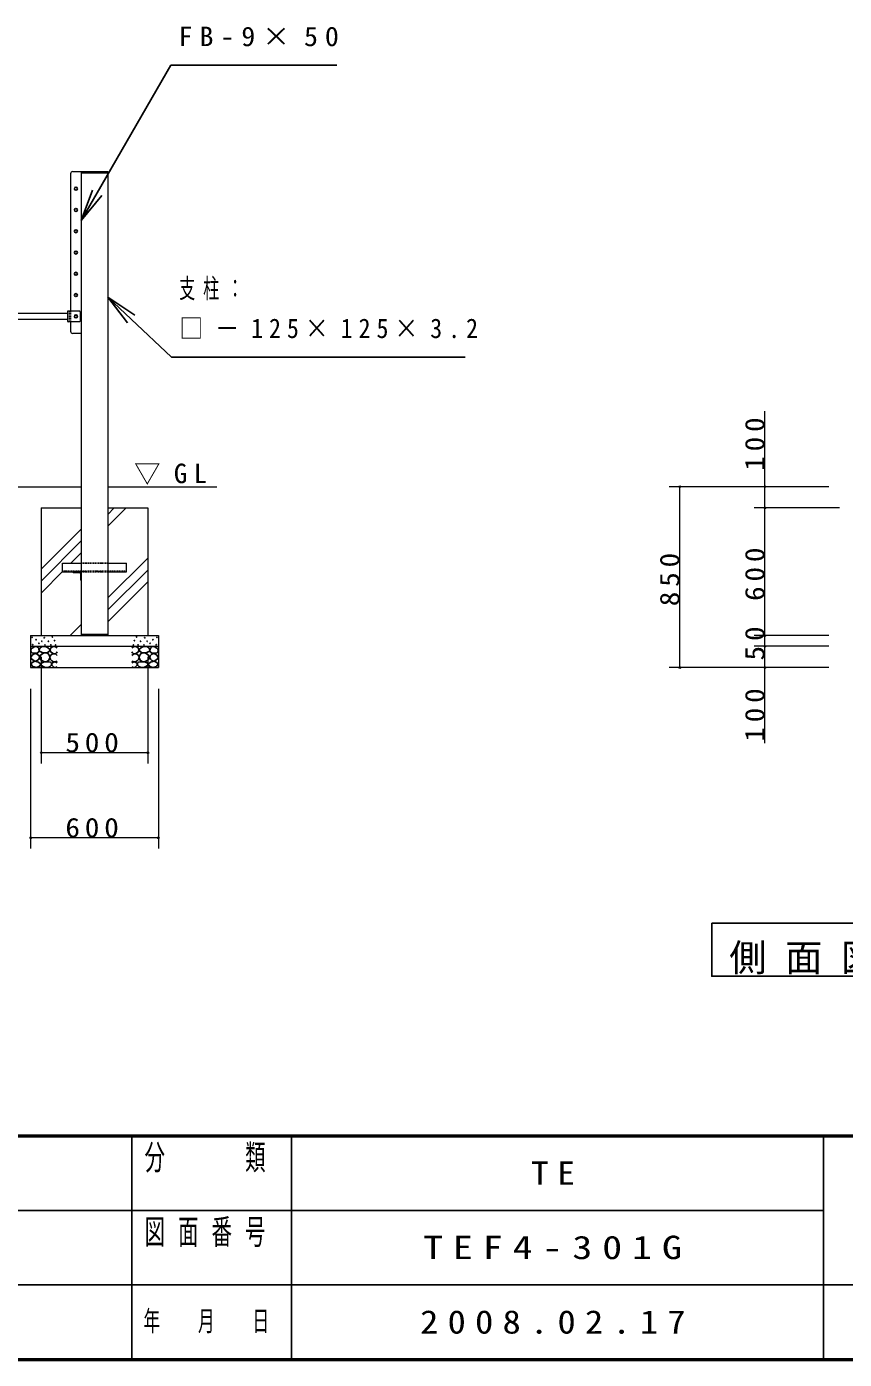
# Model space of a CAD drawing. Units: millimetres at full size. Extents: x -19540 to 0, y -2390 to 13350.
# Drawn here: x -7244 to -3402, y 0 to 6261 of the extents above; entities that cross this region are included whole.
import ezdxf

# ---------------------------------------------------------------- set-up
doc = ezdxf.new("R2010")
doc.units = ezdxf.units.MM
doc.linetypes.add('USER4', pattern=[8, 5, -3])
for name, color, linetype, lineweight in [('A3図枠', 7, 'Continuous', 25), ('線', 2, 'Continuous', 25), ('補助', 2, 'Continuous', 13)]:
    doc.layers.add(name, color=color, linetype=linetype, lineweight=lineweight)
doc.layers.add('図面プロファイル', color=7, linetype='Continuous')
doc.styles.add('ＭＳ ゴシック', font='')
doc.styles.get('ＭＳ ゴシック').set_extended_font_data('MS Gothic')

# ---------------------------------------------------------------- blocks, each defined once
blk = doc.blocks.new('dimension_origin')
at = {"color": 0, "linetype": 'Continuous', "lineweight": -2}
blk.add_circle((0, 0), 1.25, dxfattribs=at)

msp = doc.modelspace()

# ---------------------------------------------------------------- linework, layer by layer
at = {"layer": 'A3図枠', "lineweight": 50}
for p, q in [((-19250, 1050), (0, 1050)), ((-19250, 0), (0, 0))]:
    msp.add_line(p, q, dxfattribs=at)
at = {"layer": 'A3図枠', "color": 211}
for p, q in [((-6750, 1050), (-6750, 0)), ((-3500, 1050), (-3500, 0)), ((-9375, 700), (-3500, 700)), ((-12125, 350), (0, 350))]:
    msp.add_line(p, q, dxfattribs=at)
at = {"layer": 'A3図枠'}
msp.add_line((-6000, 1050), (-6000, 0), dxfattribs=at)
at = {"layer": '線', "color": 7, "lineweight": 13}
for p, q in [((-7027.5, 5580), (-6987.5, 5580)), ((-6987.5, 5580), (-6987.5, 4820)), ((-6987.5, 5580), (-6987.5, 3400)), ((-6987.5, 5580), (-6862.5, 5580)), ((-6862.5, 5580), (-6862.5, 3400)), ((-7037.5, 5570), (-7037.5, 4925)), ((-7052.5, 4914), (-8597.5, 4914)), ((-7052.5, 4886), (-8597.5, 4886)), ((-7052.5, 4922), (-7052.5, 4878)), ((-6995.5, 4925), (-7049.5, 4925)), ((-6992.5, 4922), (-6992.5, 4878)), ((-6995.5, 4875), (-7049.5, 4875)), ((-7037.5, 4875), (-7037.5, 4830)), ((-6987.5, 4820), (-7027.5, 4820)), ((-8662.5, 4100), (-6987.5, 4100)), ((-6862.5, 4100), (-6350, 4100)), ((-7175, 4000), (-7175, 3400)), ((-7175, 4000), (-6987.5, 4000)), ((-6862.5, 4000), (-6675, 4000)), ((-6675, 4000), (-6675, 3400)), ((-7075, 3700), (-7075, 3740)), ((-7075, 3740), (-6987.5, 3740)), ((-7075, 3700), (-6987.5, 3700)), ((-7027.5, 3700), (-7027.5, 3699)), ((-6987.5, 3700), (-7027.5, 3700)), ((-7025.5, 3697), (-6995, 3697)), ((-6987.5, 3660), (-6987.5, 3700)), ((-6862.5, 3740), (-6775, 3740)), ((-6862.5, 3700), (-6775, 3700)), ((-6775, 3700), (-6775, 3740)), ((-6990.5, 3692.5), (-6990.5, 3662)), ((-6988.5, 3660), (-6987.5, 3660)), ((-7225, 3400), (-7225, 3250)), ((-7225, 3400), (-6625, 3400)), ((-6862.5, 3400), (-6987.5, 3400)), ((-6625, 3400), (-6625, 3250)), ((-7225, 3350), (-6625, 3350)), ((-7225, 3250), (-6625, 3250))]:
    msp.add_line(p, q, dxfattribs=at)
at = {"layer": '線'}
for p, q in [((-6987.5, 5574), (-6862.5, 5574)), ((-6862.5, 3406), (-6987.5, 3406))]:
    msp.add_line(p, q, dxfattribs=at)
at = {"layer": '線', "color": 4, "linetype": 'USER4'}
for p, q in [((-7042.5, 4925), (-7042.5, 4875)), ((-7037.5, 4925), (-7037.5, 4875)), ((-7075, 3703), (-6775, 3703)), ((-6987.5, 3740), (-6862.5, 3740)), ((-6987.5, 3700), (-6862.5, 3700))]:
    msp.add_line(p, q, dxfattribs=at)
at = {"layer": '線'}
for points in [[(-7202.551, 3349.402), (-7209.014, 3346.862), (-7215.225, 3343.382), (-7221.083, 3339.344), (-7224.731, 3333.877), (-7223.719, 3326.294), (-7218.711, 3319.935), (-7211.845, 3317.345), (-7204.136, 3317.084), (-7196.523, 3317.688), (-7190.194, 3320.252), (-7186.442, 3325.538), (-7185.125, 3331.976), (-7185.973, 3337.181), (-7188.927, 3342.115), (-7195.087, 3346.942)], [(-7163.127, 3349.493), (-7168.032, 3348.876), (-7173.669, 3346.79), (-7181.64, 3341.002), (-7185.292, 3334.086), (-7184.417, 3330.124), (-7180.696, 3325.707), (-7171.205, 3320.934), (-7161.235, 3319.49), (-7153.885, 3319.318), (-7146.369, 3320.842), (-7138.77, 3325.456), (-7135.016, 3331.653), (-7135.986, 3336.306), (-7140.693, 3341.654), (-7151.361, 3347.861)], [(-7175.831, 3285.163), (-7163.242, 3278.307), (-7149.883, 3277.324), (-7139.599, 3284.778), (-7134.747, 3296.515), (-7137.027, 3307.293), (-7143.936, 3315.436), (-7152.761, 3318.869), (-7163.938, 3317.598), (-7177.692, 3309.543), (-7183.669, 3298.678), (-7181.034, 3291.484)], [(-6674.169, 3285.163), (-6686.758, 3278.307), (-6700.117, 3277.324), (-6710.401, 3284.778), (-6715.253, 3296.515), (-6712.973, 3307.293), (-6706.064, 3315.436), (-6697.239, 3318.869), (-6686.062, 3317.598), (-6672.308, 3309.543), (-6666.331, 3298.678), (-6668.966, 3291.484)], [(-6686.873, 3349.493), (-6681.968, 3348.876), (-6676.331, 3346.79), (-6668.36, 3341.002), (-6664.708, 3334.086), (-6665.583, 3330.124), (-6669.304, 3325.707), (-6678.795, 3320.934), (-6688.765, 3319.49), (-6696.115, 3319.318), (-6703.631, 3320.842), (-6711.23, 3325.456), (-6714.984, 3331.653), (-6714.014, 3336.306), (-6709.307, 3341.654), (-6698.639, 3347.861)], [(-6647.449, 3349.402), (-6640.986, 3346.862), (-6634.775, 3343.382), (-6628.917, 3339.344), (-6625.269, 3333.877), (-6626.281, 3326.294), (-6631.289, 3319.935), (-6638.155, 3317.345), (-6645.864, 3317.084), (-6653.477, 3317.688), (-6659.806, 3320.252), (-6663.558, 3325.538), (-6664.875, 3331.976), (-6664.027, 3337.181), (-6661.073, 3342.115), (-6654.913, 3346.942)], [(-7205.086, 3316.45), (-7210.415, 3313.657), (-7215.859, 3309.479), (-7222.308, 3302.659), (-7224.731, 3295.855), (-7221.103, 3291.027), (-7214.592, 3286.666), (-7207.954, 3282.379), (-7201.284, 3280.329), (-7193.64, 3282.776), (-7187.343, 3289.201), (-7184.236, 3297.478), (-7185.759, 3305.994), (-7193.917, 3313.245)], [(-7205.905, 3280.517), (-7217.225, 3274.498), (-7224.036, 3265.683), (-7215.549, 3254.413), (-7197.114, 3250.299), (-7182.761, 3256.41), (-7177.335, 3266.782), (-7188.117, 3275.89)], [(-7148.802, 3276.373), (-7156.337, 3276.999), (-7164.479, 3275.562), (-7173.406, 3271.504), (-7177.723, 3266.102), (-7175.037, 3261.419), (-7169.074, 3256.912), (-7162.595, 3253.068), (-7155.289, 3250.695), (-7143.44, 3250.928), (-7133.124, 3255.02), (-7128.421, 3259.827), (-7126.367, 3265.561), (-7127.427, 3270.709), (-7131.503, 3275.292), (-7139.901, 3277.832)], [(-6701.198, 3276.373), (-6693.663, 3276.999), (-6685.521, 3275.562), (-6676.594, 3271.504), (-6672.277, 3266.102), (-6674.963, 3261.419), (-6680.926, 3256.912), (-6687.405, 3253.068), (-6694.711, 3250.695), (-6706.56, 3250.928), (-6716.876, 3255.02), (-6721.579, 3259.827), (-6723.633, 3265.561), (-6722.573, 3270.709), (-6718.497, 3275.292), (-6710.099, 3277.832)], [(-6644.095, 3280.517), (-6632.775, 3274.498), (-6625.964, 3265.683), (-6634.451, 3254.413), (-6652.886, 3250.299), (-6667.239, 3256.41), (-6672.665, 3266.782), (-6661.883, 3275.89)], [(-6644.914, 3316.45), (-6639.585, 3313.657), (-6634.141, 3309.479), (-6627.692, 3302.659), (-6625.269, 3295.855), (-6628.897, 3291.027), (-6635.408, 3286.666), (-6642.046, 3282.379), (-6648.716, 3280.329), (-6656.36, 3282.776), (-6662.657, 3289.201), (-6665.764, 3297.478), (-6664.241, 3305.994), (-6656.083, 3313.245)]]:
    msp.add_lwpolyline(points, close=True, dxfattribs=at)
for points in [[(-7100, 3343.299), (-7108.427, 3348.154), (-7117.11, 3349.636), (-7122.73, 3347.948), (-7127.883, 3344.249), (-7132.355, 3338.941), (-7134.22, 3332.209), (-7130.552, 3323.439), (-7122.496, 3317), (-7114.197, 3314.621), (-7106.971, 3315.733), (-7102.921, 3319.109), (-7100, 3323.654)], [(-6750, 3343.299), (-6741.573, 3348.154), (-6732.89, 3349.636), (-6727.27, 3347.948), (-6722.117, 3344.249), (-6717.645, 3338.941), (-6715.78, 3332.209), (-6719.448, 3323.439), (-6727.504, 3317), (-6735.803, 3314.621), (-6743.029, 3315.733), (-6747.079, 3319.109), (-6750, 3323.654)], [(-7100.317, 3307.178), (-7107.457, 3312.64), (-7115.526, 3315.099), (-7122.231, 3313.875), (-7128.199, 3310.03), (-7132.592, 3304.249), (-7134.22, 3297.039), (-7131.556, 3288.431), (-7125.348, 3281.513), (-7117.709, 3277.642), (-7110.139, 3276.761), (-7104.985, 3278.2), (-7100.317, 3280.88)], [(-7100, 3272.642), (-7106.018, 3275.96), (-7113.307, 3276.761), (-7122.024, 3272.427), (-7126.298, 3265.671), (-7125.686, 3262.001), (-7122.813, 3257.75), (-7115.651, 3252.278), (-7108.238, 3250.462), (-7103.942, 3251.514), (-7100, 3253.631)], [(-6750, 3272.642), (-6743.982, 3275.96), (-6736.693, 3276.761), (-6727.976, 3272.427), (-6723.702, 3265.671), (-6724.314, 3262.001), (-6727.187, 3257.75), (-6734.349, 3252.278), (-6741.762, 3250.462), (-6746.058, 3251.514), (-6750, 3253.631)], [(-6749.683, 3307.178), (-6742.543, 3312.64), (-6734.474, 3315.099), (-6727.769, 3313.875), (-6721.801, 3310.03), (-6717.408, 3304.249), (-6715.78, 3297.039), (-6718.444, 3288.431), (-6724.652, 3281.513), (-6732.291, 3277.642), (-6739.861, 3276.761), (-6745.015, 3278.2), (-6749.683, 3280.88)]]:
    msp.add_lwpolyline(points, dxfattribs=at)
for centre, radius in [((-7012.5, 5500), 7), ((-7012.5, 5400), 7), ((-7012.5, 5300), 7), ((-7012.5, 5200), 7), ((-7012.5, 5100), 7), ((-7012.5, 5000), 7), ((-7012.5, 4900), 7.25), ((-7218.394, 3392.177), 1), ((-7199.383, 3380.77), 1), ((-7161.044, 3389.959), 1), ((-7122.583, 3394.091), 1), ((-6727.417, 3394.091), 1), ((-6688.956, 3389.959), 1), ((-6650.617, 3380.77), 1), ((-6631.606, 3392.177), 1), ((-7215.225, 3357.323), 1), ((-7186.392, 3363.977), 1), ((-7172.451, 3373.483), 1), ((-7157.559, 3356.373), 1), ((-7141.504, 3373.549), 1), ((-7129.881, 3356.521), 1), ((-7112.582, 3377.063), 1), ((-7107.717, 3355.98), 1), ((-6742.283, 3355.98), 1), ((-6737.418, 3377.063), 1), ((-6720.119, 3356.521), 1), ((-6708.496, 3373.549), 1), ((-6692.441, 3356.373), 1), ((-6677.549, 3373.483), 1), ((-6663.608, 3363.977), 1), ((-6634.775, 3357.323), 1)]:
    msp.add_circle(centre, radius, dxfattribs=at)
at = {"layer": '線', "color": 7, "lineweight": 13}
msp.add_circle((-7012.5, 4900), 6.25, dxfattribs=at)
for centre, radius, start, end in [((-7027.5, 5570), 10, 90, 180), ((-7049.5, 4922), 3, 90, 180), ((-6995.5, 4922), 3, 0, 90), ((-7049.5, 4878), 3, 180, 270), ((-7027.5, 4830), 10, 180, 270), ((-6995.5, 4878), 3, 270, 0), ((-7025.5, 3699), 2, 180, 270), ((-6995, 3692.5), 4.5, 0, 90), ((-6988.5, 3662), 2, 180, 270)]:
    msp.add_arc(centre, radius, start, end, dxfattribs=at)
at = {"layer": '補助', "lineweight": 25}
for p, q in [((-6912.5, 5479.904), (-6566.034, 6080)), ((-6566.034, 6080), (-6516.034, 6080)), ((-6516.034, 6080), (-5787.204, 6080)), ((-6934.151, 5492.404), (-6987.5, 5350)), ((-6987.5, 5350), (-6912.5, 5479.904)), ((-6890.849, 5467.404), (-6987.5, 5350)), ((-6770.29, 4869.077), (-6862.5, 4990)), ((-6736.056, 4905.52), (-6862.5, 4990)), ((-6862.5, 4990), (-6753.173, 4887.299)), ((-6753.173, 4887.299), (-6563.037, 4708.686)), ((-6563.037, 4708.686), (-6513.037, 4708.686)), ((-6513.037, 4708.686), (-5182.795, 4708.686))]:
    msp.add_line(p, q, dxfattribs=at)
at = {"layer": '補助'}
for p, q in [((-3775, 3997), (-3775, 4454.286)), ((-3475, 4100), (-4225, 4100)), ((-4175, 3250), (-4175, 4100)), ((-3475, 4100), (-3825, 4100)), ((-6862.5, 3913.807), (-6776.307, 4000)), ((-6862.5, 3969.934), (-6832.434, 4000)), ((-3425, 4000), (-3825, 4000)), ((-3425, 4000), (-3825, 4000)), ((-3775, 3400), (-3775, 4000)), ((-7174.483, 3714.078), (-6987.5, 3901.061)), ((-7174.483, 3657.951), (-6987.5, 3844.934)), ((-7036.307, 3740), (-6987.5, 3788.807)), ((-6862.5, 3577.048), (-6675, 3764.548)), ((-7174.483, 3601.825), (-7075, 3701.307)), ((-6862.5, 3520.921), (-6675, 3708.421)), ((-6862.5, 3464.795), (-6675, 3652.295)), ((-7039.548, 3400), (-6987.5, 3452.048)), ((-3475, 3400), (-3825, 3400)), ((-3475, 3400), (-3825, 3400)), ((-3775, 3347), (-3775, 3403)), ((-3475, 3350), (-3825, 3350)), ((-3475, 3350), (-3825, 3350)), ((-3775, 2895.714), (-3775, 3353)), ((-7175, 3300), (-7175, 2800)), ((-6675, 3300), (-6675, 2800)), ((-3475, 3250), (-4225, 3250)), ((-3475, 3250), (-3825, 3250)), ((-7225, 3150), (-7225, 2400)), ((-6625, 3150), (-6625, 2400)), ((-6675, 2850), (-7175, 2850)), ((-6625, 2450), (-7225, 2450))]:
    msp.add_line(p, q, dxfattribs=at)
at = {"layer": '補助', "lineweight": 25}
msp.add_lwpolyline([(-4025, 2050), (-4025, 1800), (-2025, 1800), (-2025, 2050)], close=True, dxfattribs=at)

# ---------------------------------------------------------------- block references
at = {"layer": '補助', "xscale": 3.33, "yscale": 3.33}
for p, rotation in [((-4175, 4100), 270), ((-3775, 4100), 90), ((-3775, 4000), 270), ((-3775, 4000), 270), ((-3775, 3400), 90), ((-3775, 3400), 90), ((-3775, 3350), 270), ((-3775, 3350), 90), ((-4175, 3250), 90), ((-3775, 3250), 270), ((-6675, 2850), 180), ((-6625, 2450), 180)]:
    msp.add_blockref('dimension_origin', p, dxfattribs=dict(at, rotation=rotation))
for p in [(-7175, 2850), (-7225, 2450)]:
    msp.add_blockref('dimension_origin', p, dxfattribs=at)

# ---------------------------------------------------------------- texts
at = {"layer": 'A3図枠', "color": 4, "style": 'ＭＳ ゴシック'}
for s, insert, char_height, attachment_point in [('\\T1.64;\\W0.6;分\u3000\u3000類', (-6375, 1008.333), 117.3, 2), ('\\T1.64;\\W0.6;図面番号', (-6375, 658.333), 117.3, 2), ('\\T1.64;\\W0.6;年\u3000月\u3000日', (-6375, 175), 95.31, 5)]:
    msp.add_mtext(s, dxfattribs=dict(at, insert=insert, char_height=char_height, attachment_point=attachment_point))
at = {"layer": '図面プロファイル', "char_height": 110, "attachment_point": 5, "style": 'ＭＳ ゴシック'}
for s, insert in [('\\T1.5;\\W1.1;TE', (-4750, 875)), ('\\T1.5;\\W1.25;TEF4-301G', (-4750, 525)), ('\\T1.5;\\W1.15;2008.02.17', (-4750, 175))]:
    msp.add_mtext(s, dxfattribs=dict(at, insert=insert))
at = {"layer": '補助', "style": 'ＭＳ ゴシック'}
for s, insert, char_height, attachment_point in [('\\T1.5;\\W1.05;FB-9×50', (-6529.784, 6261.25), 91.64, 1), ('\\T1.5;\\W0.6;支柱：', (-6526.787, 5077.436), 91.64, 1), ('\\T1.5;\\W0.9;□－125×125×3.2', (-6526.787, 4889.936), 91.64, 1), ('\\T1.5;▽GL', (-6739.583, 4108.333), 91.64, 7), ('\\T1.33;\\W1.1;500', (-6925, 2851), 91.64, 8), ('\\T1.33;\\W1.1;600', (-6925, 2451), 91.64, 8), ('\\T1.5;側面図\\~S=1／50', (-3025, 1808.333), 128.3, 8)]:
    msp.add_mtext(s, dxfattribs=dict(at, insert=insert, char_height=char_height, attachment_point=attachment_point))
at = {"layer": '補助', "char_height": 91.64, "attachment_point": 8, "rotation": 90, "style": 'ＭＳ ゴシック'}
for s, insert in [('\\T1.33;\\W1.1;100', (-3776, 4311.429)), ('\\T1.33;\\W1.1;850', (-4176, 3675)), ('\\T1.33;\\W1.1;600', (-3776, 3700)), ('\\T1.34;\\W1.1;50', (-3776, 3375)), ('\\T1.33;\\W1.1;100', (-3776, 3038.571))]:
    msp.add_mtext(s, dxfattribs=dict(at, insert=insert))

doc.saveas('drawing.dxf')
